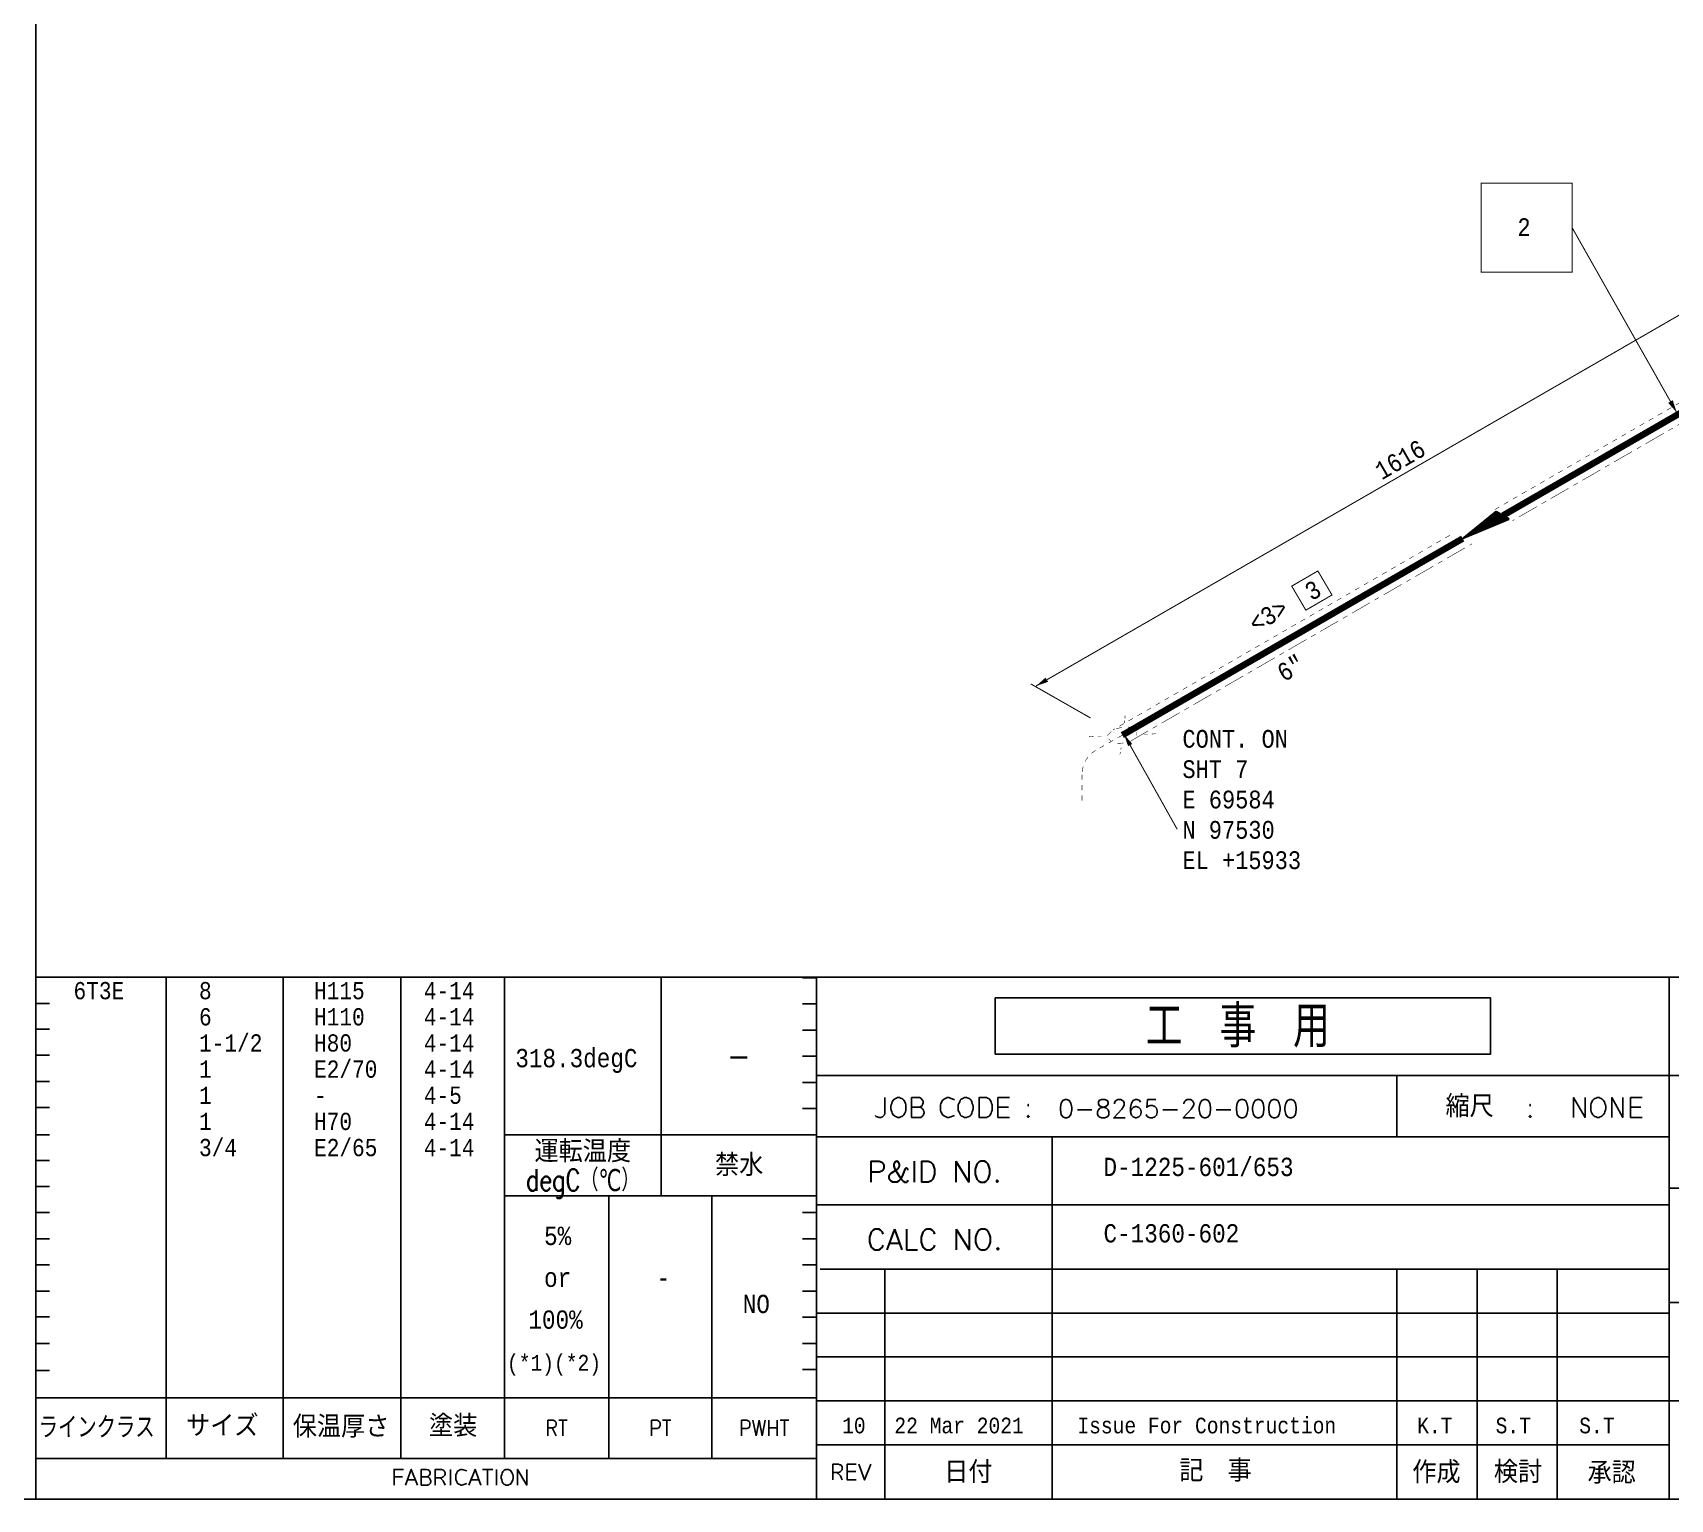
# Model space of a CAD drawing. Extents: x 0 to 841, y 0 to 594.
# Drawn here: x 333.2 to 646.4, y 16.4 to 296.8 of the extents above; entities that cross this region are included whole.
import ezdxf
from ezdxf.enums import TextEntityAlignment as Align

# ---------------------------------------------------------------- set-up
doc = ezdxf.new("R2010")
doc.units = 0
doc.header["$MEASUREMENT"] = 0
for name, color, linetype in [('DIM-LINES', 7, 'Continuous'), ('DIM-TEXT', 7, 'Continuous'), ('FITTINGS', 7, 'Continuous'), ('GT_1', 7, 'Continuous'), ('ISO-TEXT', 7, 'Continuous'), ('PIPE', 7, 'Continuous'), ('RT-PT', 7, 'Continuous')]:
    doc.layers.add(name, color=color, linetype=linetype)
doc.styles.add('BIGFONT', font='txt.shx', dxfattribs={"bigfont": 'bigfont'})
doc.styles.add('DIM', font='SIMPLEX.shx', dxfattribs={"width": 0.75, "bigfont": 'BIGFONT.shx'})
doc.styles.add('HTX1', font='simplex.shx', dxfattribs={"width": 0.7, "bigfont": '@extfont2.shx'})
doc.styles.add('MONOTXT', font='monotxt.shx', dxfattribs={"height": 2.4, "bigfont": '@extfont2.shx'})
doc.styles.get("Standard").update_dxf_attribs({"font": 'txt.shx', "bigfont": '@extfont2.shx'})
doc.styles.add('配管図', font='romans.shx', dxfattribs={"width": 0.8, "bigfont": 'BIGFONT.shx'})

# ---------------------------------------------------------------- blocks, each defined once
blk = doc.blocks.new('block20')
at = {"layer": 'ISO-TEXT'}
blk.add_hatch(color=256, dxfattribs=at).paths.add_polyline_path([(0.001, 0), (1.601, -1.9), (0.801, -2.3)])
at = {"layer": 'ISO-TEXT', "linetype": 'ByBlock', "const_width": 0.2}
blk.add_lwpolyline([(10.2, -18.2), (0, 0)], dxfattribs=at)
blk = doc.blocks.new('block21')
at = {"layer": 'ISO-TEXT', "style": 'MONOTXT', "width": 0.8567}
for s, p in [('E 69584', (0, 0)), ('N 97530', (0, -5.8)), ('EL +15933', (0, -11.6))]:
    blk.add_text(s, height=3.4, dxfattribs=at).set_placement(p)
blk = doc.blocks.new('block35')
at = {"linetype": 'ByBlock', "const_width": 0.1}
for points in [[(-4.327, -0.459), (-3.461, 0.041)], [(-2.595, 0.541), (-1.8, 1)], [(-9.522, -3.46), (-8.656, -2.96)], [(-7.79, -2.46), (-6.924, -1.96)], [(-6.058, -1.46), (-5.193, -0.959)], [(-1.433, -2.868), (1.8, -1)], [(-14.718, -6.461), (-13.852, -5.961)], [(-12.986, -5.461), (-12.12, -4.961)], [(-11.254, -4.46), (-10.388, -3.96)], [(-7.495, -6.369), (-4.031, -4.368)], [(-3.165, -3.868), (-2.299, -3.368)], [(-19.913, -9.462), (-19.048, -8.962)], [(-18.182, -8.462), (-17.316, -7.961)], [(-16.45, -7.461), (-15.584, -6.961)], [(-13.557, -9.87), (-10.093, -7.869)], [(-9.227, -7.369), (-8.361, -6.869)], [(-25.109, -12.463), (-24.243, -11.963)], [(-23.377, -11.462), (-22.511, -10.962)], [(-21.645, -10.462), (-20.779, -9.962)], [(-19.618, -13.371), (-16.154, -11.37)], [(-15.288, -10.87), (-14.422, -10.37)], [(-30.305, -15.464), (-29.439, -14.963)], [(-28.573, -14.463), (-27.707, -13.963)], [(-26.841, -13.463), (-25.975, -12.963)], [(-25.68, -16.872), (-22.216, -14.871)], [(-21.35, -14.371), (-20.484, -13.871)], [(-35.5, -18.464), (-34.634, -17.964)], [(-33.768, -17.464), (-32.903, -16.964)], [(-32.037, -16.464), (-31.171, -15.964)], [(-31.741, -20.373), (-28.277, -18.372)], [(-27.412, -17.872), (-26.546, -17.372)], [(-42.428, -22.465), (-41.562, -21.965)], [(-40.696, -21.465), (-39.83, -20.965)], [(-38.964, -20.465), (-38.098, -19.965)], [(-37.803, -23.874), (-34.339, -21.873)], [(-37.232, -19.465), (-36.366, -18.965)], [(-33.473, -21.373), (-32.607, -20.873)], [(-47.623, -25.466), (-46.758, -24.966)], [(-45.892, -24.466), (-45.026, -23.966)], [(-44.16, -23.466), (-43.294, -22.966)], [(-39.535, -24.874), (-38.669, -24.374)], [(-52.819, -28.467), (-51.953, -27.967)], [(-51.087, -27.467), (-50.221, -26.967)], [(-49.355, -26.467), (-48.489, -25.966)], [(-45.596, -28.375), (-44.73, -27.875)], [(-43.864, -27.375), (-40.401, -25.374)], [(-58.015, -31.468), (-57.149, -30.968)], [(-56.283, -30.468), (-55.417, -29.968)], [(-54.551, -29.467), (-53.685, -28.967)], [(-49.926, -30.876), (-46.462, -28.875)], [(-63.21, -34.469), (-62.344, -33.969)], [(-61.478, -33.469), (-60.613, -32.968)], [(-59.747, -32.468), (-58.881, -31.968)], [(-55.987, -34.377), (-52.524, -32.376)], [(-51.658, -31.876), (-50.792, -31.376)], [(-66.674, -36.469), (-65.808, -35.969)], [(-64.942, -35.469), (-64.076, -34.969)], [(-62.049, -37.878), (-58.585, -35.877)], [(-57.719, -35.377), (-56.853, -34.877)], [(-63.3, -38.6), (-62.915, -38.378)], [(-79.57, -43.871), (-78.704, -43.37)], [(-77.838, -42.87), (-76.972, -42.37)], [(-76.106, -41.87), (-75.24, -41.37)], [(-75.811, -45.779), (-72.347, -43.778)], [(-71.481, -43.278), (-71, -43)], [(-84.766, -46.871), (-83.9, -46.371)], [(-83.034, -45.871), (-82.168, -45.371)], [(-81.302, -44.871), (-80.436, -44.371)], [(-77.543, -46.779), (-76.677, -46.279)], [(-89.961, -49.872), (-89.095, -49.372)], [(-88.229, -48.872), (-87.364, -48.372)], [(-86.498, -47.872), (-85.632, -47.372)], [(-83.604, -50.28), (-82.738, -49.78)], [(-81.872, -49.28), (-78.409, -47.279)], [(-95.157, -52.873), (-94.291, -52.373)], [(-93.425, -51.873), (-92.559, -51.373)], [(-91.693, -50.873), (-90.827, -50.372)], [(-89.666, -53.781), (-88.8, -53.281)], [(-87.934, -52.781), (-84.47, -50.78)], [(-102.084, -56.874), (-101.219, -56.374)], [(-100.353, -55.874), (-99.487, -55.374)], [(-98.621, -54.874), (-97.755, -54.374)], [(-96.889, -53.873), (-96.023, -53.373)], [(-93.996, -56.282), (-90.532, -54.281)], [(-107.28, -59.875), (-106.414, -59.375)], [(-105.548, -58.875), (-104.682, -58.375)], [(-103.816, -57.875), (-102.95, -57.374)], [(-100.057, -59.783), (-96.593, -57.782)], [(-95.727, -57.282), (-94.862, -56.782)], [(-112.476, -62.876), (-111.61, -62.376)], [(-110.744, -61.876), (-109.878, -61.376)], [(-109.012, -60.875), (-108.146, -60.375)], [(-106.119, -63.284), (-102.655, -61.283)], [(-101.789, -60.783), (-100.923, -60.283)], [(-117.671, -65.877), (-116.805, -65.377)], [(-115.939, -64.876), (-115.074, -64.376)], [(-114.208, -63.876), (-113.342, -63.376)], [(-112.18, -66.785), (-108.717, -64.784)], [(-107.851, -64.284), (-106.985, -63.784)], [(-122.867, -68.878), (-122.001, -68.377)], [(-121.135, -67.877), (-120.269, -67.377)], [(-119.403, -66.877), (-118.537, -66.377)], [(-118.242, -70.286), (-114.778, -68.285)], [(-113.912, -67.785), (-113.046, -67.285)], [(-128.063, -71.878), (-127.197, -71.378)], [(-126.331, -70.878), (-125.465, -70.378)], [(-124.599, -69.878), (-123.733, -69.378)], [(-124.303, -73.787), (-120.84, -71.786)], [(-119.974, -71.286), (-119.108, -70.786)], [(-133.258, -74.879), (-132.392, -74.379)], [(-131.526, -73.879), (-130.66, -73.379)], [(-129.794, -72.879), (-128.929, -72.379)], [(-126.035, -74.787), (-125.169, -74.287)], [(-138.454, -77.88), (-137.588, -77.38)], [(-136.722, -76.88), (-135.856, -76.38)], [(-134.99, -75.88), (-134.124, -75.379)], [(-132.097, -78.288), (-131.231, -77.788)], [(-130.365, -77.288), (-126.901, -75.287)], [(-139.7, -78.6), (-139.32, -78.38)], [(-136.1, -80.6), (-132.963, -78.788)]]:
    blk.add_lwpolyline(points, dxfattribs=at)
at = {"layer": 'PIPE', "linetype": 'ByBlock', "const_width": 1.25}
for points in [[(-65.1, -37.6), (0, 0)], [(-137.9, -79.6), (-72.8, -42)]]:
    blk.add_lwpolyline(points, dxfattribs=at)
at = {"flags": 1}
for tag in ['Tag', 'Pipe Ref', 'Description', 'UCI', 'Key']:
    blk.add_attdef(tag, (0, 0), '', height=1, dxfattribs=at)
blk = doc.blocks.new('block48')
at = {"layer": 'FITTINGS', "linetype": 'ByBlock', "const_width": 0.35}
for points in [[(-7.7, -4.4), (-1.3, 0.8)], [(-7.7, -4.4), (0, 0)], [(-6.9, -4), (-1.2, 0.7)], [(-6.1, -3.5), (-1, 0.6)], [(-5.4, -3.1), (-0.8, 0.5)], [(-4.7, -2.7), (-0.7, 0.4)], [(-3.9, -2.3), (-0.5, 0.3)], [(-3.3, -1.9), (-0.3, 0.2)], [(0.2, -0.1), (-3.3, -1.9)], [(-2.5, -1.4), (-0.2, 0.1)], [(0.1, 0), (-2.5, -1.4)], [(-1.3, 0.8), (0, 0)], [(-1.2, 0.7), (1.2, -0.7)], [(-1, 0.6), (1.1, -0.6)], [(-0.8, 0.5), (0.9, -0.5)], [(-0.7, 0.4), (0.7, -0.4)], [(-0.5, 0.3), (0.6, -0.3)], [(-0.3, 0.2), (0.4, -0.2)], [(-0.2, 0.1), (0.2, -0.1)], [(0, 0), (0.1, 0)], [(1.2, -0.7), (-7.7, -4.4)], [(1.1, -0.6), (-6.9, -4)], [(0.9, -0.5), (-6.1, -3.5)], [(0.7, -0.4), (-5.4, -3.1)], [(0.6, -0.3), (-4.7, -2.7)], [(0.4, -0.2), (-3.9, -2.3)]]:
    blk.add_lwpolyline(points, dxfattribs=at)
at = {"flags": 1}
for tag in ['Pipe Ref', 'Description']:
    blk.add_attdef(tag, (0, 0), '', height=1, dxfattribs=at)

msp = doc.modelspace()

# ---------------------------------------------------------------- hatches: boundary and pattern name
at = {"layer": 'DIM-LINES'}
msp.add_hatch(color=256, dxfattribs=at).paths.add_polyline_path([(525.1, 171.9), (526.9, 173.5), (527.4, 172.7)])
at = {"layer": 'ISO-TEXT'}
msp.add_hatch(color=256, dxfattribs=at).paths.add_polyline_path([(647.63, 224.21), (646.01, 226.05), (646.88, 226.55)])

# ---------------------------------------------------------------- linework, layer by layer
at = {"linetype": 'Continuous'}
for p, q in [((646.2, 116.2), (817.3, 116.2)), ((646.2, 97.4), (817.4, 97.4))]:
    msp.add_line(p, q, dxfattribs=at)
at = {"layer": 'DIM-LINES', "linetype": 'ByBlock', "const_width": 0.2}
for points in [[(670.8, 255.9), (525.1, 171.9)], [(535.5, 165.8), (524.1, 172.3)]]:
    msp.add_lwpolyline(points, dxfattribs=at)
at = {"layer": 'GT_1', "flags": 128}
for points in [[(333.8, 579.3), (333.8, 16.4)], [(817.3, 116.2), (333.8, 116.2)], [(358.7, 116.2), (358.7, 24.2)], [(381.1, 116.2), (381.1, 24.2)], [(403.6, 116.2), (403.6, 24.2)], [(423.4, 116.2), (423.4, 24.2)], [(453.4, 116.2), (453.4, 74.4)], [(483.1, 116.1), (480.4, 116.1)], [(483.1, 116.2), (483.1, 16.4)], [(646.2, 116.2), (646.2, 16.4)], [(333.8, 111.2), (336.4, 111.2)], [(333.8, 111.2), (336.4, 111.2)], [(483.1, 111.1), (480.4, 111.1)], [(517.3, 112.3), (517.3, 101.5)], [(517.3, 101.5), (612, 101.5), (612, 112.3), (517.3, 112.3)], [(333.8, 106.3), (336.4, 106.3)], [(483.1, 106.1), (480.4, 106.1)], [(333.8, 101.3), (336.4, 101.3)], [(483.1, 101.1), (480.4, 101.1)], [(483.1, 97.4), (646.2, 97.4)], [(594.1, 97.4), (594.1, 85.7)], [(333.8, 96.3), (336.4, 96.3)], [(483.1, 96.1), (480.4, 96.1)], [(333.8, 91.3), (336.4, 91.3)], [(483.1, 91.1), (480.4, 91.1)], [(483.1, 91.1), (481.8, 91.1)], [(494.3, 89.8), (494.5, 89.6), (494.7, 89.5), (495.1, 89.4), (495.4, 89.4), (495.7, 89.5), (495.9, 89.7), (496.1, 89.9), (496.2, 90.2), (496.2, 90.5), (496.2, 93.2)], [(498.9, 89.4), (499, 89.4), (499.2, 89.5), (499.4, 89.6), (499.6, 89.7), (499.8, 89.9), (500, 90.2), (500.1, 90.5), (500.2, 90.8), (500.2, 91.1), (500.2, 91.5), (500.2, 91.8), (500.1, 92.1), (500, 92.4), (499.8, 92.7), (499.6, 92.9), (499.4, 93), (499.2, 93.1), (499, 93.2), (498.8, 93.2), (498.6, 93.2), (498.4, 93.1), (498.2, 93), (498, 92.9), (497.8, 92.7), (497.6, 92.4), (497.5, 92.1), (497.4, 91.8), (497.3, 91.5), (497.3, 91.1), (497.4, 90.8), (497.5, 90.5), (497.6, 90.2), (497.8, 89.9), (498, 89.7), (498.2, 89.6), (498.4, 89.5), (498.6, 89.4), (498.8, 89.4), (498.9, 89.4)], [(501.3, 91.4), (502.8, 91.4), (503, 91.5), (503.3, 91.6), (503.4, 91.9), (503.5, 92.2), (503.5, 92.5), (503.3, 92.8), (503.1, 93), (502.8, 93.2), (502.6, 93.2), (501.3, 93.2), (501.3, 89.4), (502.8, 89.4), (502.9, 89.4), (503.1, 89.4), (503.2, 89.5), (503.3, 89.6), (503.4, 89.7), (503.5, 89.8), (503.6, 89.9), (503.6, 90), (503.7, 90.2), (503.7, 90.3), (503.7, 90.5), (503.6, 90.6), (503.6, 90.8), (503.5, 90.9), (503.4, 91), (503.3, 91.1), (503.2, 91.2), (503.1, 91.3), (502.9, 91.4), (502.8, 91.4)], [(509.5, 92.8), (508.4, 93.2), (508.1, 93.2), (507.9, 93.1), (507.7, 93), (507.5, 92.9), (507.2, 92.7), (507.1, 92.4), (506.9, 92.1), (506.8, 91.8), (506.8, 91.5), (506.8, 91.1), (506.8, 90.8), (506.9, 90.5), (507.1, 90.2), (507.2, 89.9), (507.5, 89.7), (507.7, 89.6), (507.9, 89.5), (508.1, 89.4), (508.4, 89.4), (509.5, 89.8)], [(511.7, 89.4), (511.8, 89.4), (512.1, 89.5), (512.3, 89.6), (512.5, 89.7), (512.7, 89.9), (512.8, 90.2), (512.9, 90.5), (513, 90.8), (513.1, 91.1), (513.1, 91.5), (513, 91.8), (512.9, 92.1), (512.8, 92.4), (512.7, 92.7), (512.5, 92.9), (512.3, 93), (512.1, 93.1), (511.8, 93.2), (511.6, 93.2), (511.4, 93.2), (511.2, 93.1), (511, 93), (510.8, 92.9), (510.6, 92.7), (510.5, 92.4), (510.3, 92.1), (510.2, 91.8), (510.2, 91.5), (510.2, 91.1), (510.2, 90.8), (510.3, 90.5), (510.5, 90.2), (510.6, 89.9), (510.8, 89.7), (511, 89.6), (511.2, 89.5), (511.4, 89.4), (511.6, 89.4), (511.7, 89.4)], [(515.5, 89.4), (515.6, 89.4), (515.8, 89.5), (516, 89.6), (516.2, 89.7), (516.3, 89.9), (516.5, 90.2), (516.6, 90.5), (516.7, 90.8), (516.7, 91.1), (516.7, 91.5), (516.7, 91.8), (516.6, 92.1), (516.5, 92.4), (516.3, 92.7), (516.2, 92.9), (516, 93), (515.8, 93.1), (515.6, 93.2), (515.4, 93.2), (514.2, 93.2), (514.2, 89.4), (515.4, 89.4), (515.5, 89.4)], [(520, 93.2), (517.8, 93.2), (517.8, 89.4), (520, 89.4)], [(517.8, 91.4), (519.8, 91.4)], [(523.6, 91.7), (523.6, 91.9), (523.6, 91.6), (523.6, 91.7)], [(619.6, 91.7), (619.6, 91.9), (619.6, 91.6), (619.6, 91.7)], [(627.9, 89.4), (627.9, 93.2), (630.1, 89.4), (630.1, 93.2)], [(632.7, 89.4), (632.8, 89.4), (633, 89.5), (633.2, 89.6), (633.4, 89.7), (633.6, 89.9), (633.8, 90.2), (633.9, 90.5), (634, 90.8), (634.1, 91.1), (634.1, 91.5), (634, 91.8), (633.9, 92.1), (633.8, 92.4), (633.6, 92.7), (633.4, 92.9), (633.2, 93), (633, 93.1), (632.8, 93.2), (632.6, 93.2), (632.4, 93.2), (632.2, 93.1), (632, 93), (631.8, 92.9), (631.6, 92.7), (631.4, 92.4), (631.3, 92.1), (631.2, 91.8), (631.2, 91.5), (631.2, 91.1), (631.2, 90.8), (631.3, 90.5), (631.4, 90.2), (631.6, 89.9), (631.8, 89.7), (632, 89.6), (632.2, 89.5), (632.4, 89.4), (632.6, 89.4), (632.7, 89.4)], [(635.2, 89.4), (635.2, 93.2), (637.3, 89.4), (637.3, 93.2)], [(641, 93.2), (638.8, 93.2), (638.8, 89.4), (641, 89.4)], [(638.8, 91.4), (640.8, 91.4)], [(523.7, 89.5), (523.8, 89.6), (523.6, 89.8), (523.4, 89.6), (523.6, 89.4), (523.7, 89.5)], [(619.7, 89.5), (619.8, 89.6), (619.6, 89.8), (619.4, 89.6), (619.6, 89.4), (619.7, 89.5)], [(333.8, 86.1), (336.4, 86.1)], [(333.8, 86.1), (336.4, 86.1)], [(423.4, 86.1), (483.1, 86.1)], [(483.1, 85.7), (646.2, 85.7)], [(528.2, 85.7), (528.2, 60.4)], [(333.8, 81.2), (336.4, 81.2)], [(333.8, 76.2), (336.4, 76.2)], [(646.2, 75.9), (817.2, 75.9)], [(423.4, 74.4), (483.1, 74.4)], [(423.4, 74.4), (483.1, 74.4)], [(443.4, 74.4), (443.4, 24.2)], [(463.1, 74.4), (463.1, 24.2)], [(483.1, 72.7), (646.2, 72.7)], [(333.8, 71.2), (336.4, 71.2)], [(483.1, 71.2), (480.4, 71.2)], [(333.8, 66.2), (336.4, 66.2)], [(483.1, 66.2), (480.4, 66.2)], [(333.8, 61.2), (336.4, 61.2)], [(483.1, 61.2), (480.4, 61.2)], [(483.81, 60.4), (646.2, 60.4)], [(496.2, 60.4), (496.2, 16.4)], [(528.2, 60.4), (528.2, 16.4)], [(594.1, 60.4), (594.1, 16.4)], [(609.5, 60.4), (609.5, 16.4)], [(624.8, 60.4), (624.8, 16.4)], [(333.8, 56.2), (336.4, 56.2)], [(483.1, 56.2), (480.4, 56.2)], [(646.2, 54), (817.4, 54)], [(333.8, 51.3), (336.4, 51.3)], [(483.1, 51.2), (480.4, 51.2)], [(483.1, 52), (646.2, 52)], [(333.8, 46.2), (336.4, 46.2)], [(483.1, 46.2), (480.4, 46.2)], [(483.1, 46.2), (481.8, 46.2)], [(333.8, 41), (336.4, 41)], [(483.1, 41.2), (480.4, 41.2)], [(483.1, 43.6), (646.2, 43.6)], [(333.8, 35.8), (483.1, 35.8)], [(483.1, 35.2), (817.4, 35.2)], [(483.1, 26.8), (646.2, 26.8)], [(333.8, 24.2), (483.1, 24.2)], [(404.1, 22.1), (402.3, 22.1), (402.3, 19.1)], [(404.5, 19.1), (405.6, 22.1), (406.8, 19.1)], [(407.5, 20.7), (408.6, 20.7), (408.9, 20.8), (409.1, 21), (409.2, 21.3), (409.2, 21.6), (409, 21.9), (408.8, 22), (408.5, 22.1), (407.5, 22.1), (407.5, 19.1), (408.6, 19.1), (408.8, 19.1), (408.9, 19.2), (409, 19.2), (409.1, 19.3), (409.2, 19.4), (409.3, 19.5), (409.3, 19.7), (409.4, 19.8), (409.3, 20), (409.3, 20.1), (409.2, 20.2), (409.1, 20.4), (409, 20.5), (408.9, 20.6), (408.8, 20.6), (408.6, 20.7)], [(410.2, 19.1), (410.2, 22.1), (411.2, 22.1), (411.3, 22.1), (411.4, 22.1), (411.6, 22), (411.7, 22), (411.8, 21.9), (411.9, 21.8), (412, 21.6), (412.1, 21.5), (412.1, 21.3), (412.1, 21.2), (412, 21), (411.9, 20.9), (411.8, 20.8), (411.7, 20.7), (411.6, 20.6), (411.4, 20.5), (411.2, 20.5), (410.2, 20.5)], [(413.1, 19.1), (413.1, 22.1)], [(416.2, 21.8), (415.3, 22.1), (415.1, 22.1), (414.9, 22), (414.7, 21.9), (414.4, 21.7), (414.3, 21.4), (414.1, 21.1), (414.1, 20.8), (414.1, 20.4), (414.1, 20.1), (414.3, 19.8), (414.4, 19.5), (414.7, 19.3), (414.9, 19.2), (415.1, 19.1), (415.3, 19.1), (416.2, 19.4)], [(416.6, 19.1), (417.8, 22.1), (418.9, 19.1)], [(419.2, 22.1), (421.2, 22.1)], [(420.2, 19.1), (420.2, 22.1)], [(421.9, 19.1), (421.9, 22.1)], [(424, 19.1), (424.1, 19.1), (424.3, 19.2), (424.6, 19.3), (424.7, 19.5), (424.9, 19.8), (425, 20.1), (425.1, 20.4), (425.1, 20.8), (425, 21.1), (424.9, 21.4), (424.7, 21.7), (424.6, 21.9), (424.3, 22), (424.1, 22.1), (423.9, 22.1), (423.7, 22.1), (423.5, 22), (423.3, 21.9), (423.1, 21.7), (423, 21.4), (422.9, 21.1), (422.8, 20.8), (422.8, 20.4), (422.9, 20.1), (423, 19.8), (423.1, 19.5), (423.3, 19.3), (423.5, 19.2), (423.7, 19.1), (423.9, 19.1), (424, 19.1)], [(425.9, 19.1), (425.9, 22.1), (427.7, 19.1), (427.7, 22.1)], [(486.2, 20.1), (486.2, 23.1), (487.2, 23.1), (487.4, 23.1), (487.5, 23), (487.7, 23), (487.8, 22.9), (487.9, 22.8), (488, 22.6), (488, 22.5), (488, 22.3), (488, 22.2), (488, 22), (487.9, 21.9), (487.8, 21.8), (487.7, 21.7), (487.5, 21.6), (487.4, 21.5), (487.2, 21.5), (486.2, 21.5)], [(490.7, 23.1), (489, 23.1), (489, 20.1), (490.7, 20.1)], [(491.2, 23.1), (492.3, 20.1), (493.5, 23.1)], [(402.3, 20.7), (403.9, 20.7)], [(404.9, 20.1), (406.4, 20.1)], [(411.1, 20.5), (411.7, 19.9), (412.1, 19.1)], [(417, 20.1), (418.5, 20.1)], [(487, 21.5), (487.7, 20.9), (488, 20.1)], [(489, 21.7), (490.6, 21.7)], [(29.9, 16.4), (817.4, 16.4)]]:
    msp.add_lwpolyline(points, dxfattribs=at)
at = {"layer": 'ISO-TEXT', "linetype": 'ByBlock', "const_width": 0.2, "flags": 128}
for points in [[(610.23, 251.04), (610.23, 268.04), (627.63, 268.04), (627.63, 251.04)], [(576.7, 186.4), (574, 191), (579, 193.9), (581.7, 189.3)]]:
    msp.add_lwpolyline(points, close=True, dxfattribs=at)
at = {"layer": 'ISO-TEXT', "linetype": 'ByBlock', "const_width": 0.2}
msp.add_lwpolyline([(627.63, 259.54), (647.63, 224.21)], dxfattribs=at)
at = {"layer": 'PIPE', "linetype": 'ByBlock', "const_width": 0.1}
for points in [[(542.1, 165.7), (542.1, 166.2)], [(538.7, 162.4), (539.5, 163.2)], [(540.4, 163.7), (541.5, 164)], [(542, 164.8), (542, 165.3)], [(542.6, 164.1), (543.8, 163.8)], [(544.3, 163.2), (544.3, 162.4)], [(536.1, 162.3), (535.2, 162.2)], [(537.6, 162.3), (536.9, 162.3)], [(537.25, 160.03), (538.12, 160.52)], [(538.99, 161.02), (539.86, 161.51)], [(539.5, 161.3), (539, 161.8)], [(541.8, 161), (540.6, 160.9)], [(540.73, 162.01), (541.6, 162.5)], [(541.4, 160.2), (541.3, 159.7)], [(543.9, 161.8), (543, 161.2)], [(545.7, 162.7), (546.5, 162.7)], [(547.2, 162.7), (548, 162.8)], [(534.48, 157.44), (534.6, 157.7)], [(534.6, 157.7), (535.01, 158.29)], [(535.69, 159.01), (535.76, 159.08)], [(535.76, 159.08), (536.5, 159.6)], [(541.3, 159.3), (541.1, 158.8)], [(533.9, 153.97), (533.9, 154.97)], [(533.94, 155.53), (533.98, 156)], [(533.98, 156), (534.12, 156.51)], [(533.9, 151.97), (533.9, 152.97)], [(533.9, 149.97), (533.9, 150.97)]]:
    msp.add_lwpolyline(points, dxfattribs=at)

# ---------------------------------------------------------------- block references
at = {"layer": 'FITTINGS'}
msp.add_blockref('block48', (614.4, 204.5), dxfattribs=at)
at = {"layer": 'ISO-TEXT'}
for name, p in [('block20', (541.9, 162.7)), ('block21', (553.1, 148.5))]:
    msp.add_blockref(name, p, dxfattribs=at)
at = {"layer": 'PIPE'}
msp.add_blockref('block35', (679.5, 242.1), dxfattribs=at)

# ---------------------------------------------------------------- texts
at = {"style": 'MONOTXT'}
for s, height, width, p in [('6T3E', 3.3, 0.8484, (341, 112)), ('8', 3.3, 0.8484, (365, 112)), ('H115', 3.3, 0.8484, (387, 112)), ('4-14', 3.3, 0.8484, (408, 112)), ('6', 3.3, 0.8484, (365, 107)), ('H110', 3.3, 0.8484, (387, 107)), ('4-14', 3.3, 0.8484, (408, 107)), ('1-1/2', 3.3, 0.8484, (365, 102)), ('H80', 3.3, 0.8484, (387, 102)), ('4-14', 3.3, 0.8484, (408, 102)), ('1', 3.3, 0.8484, (365, 97)), ('E2/70', 3.3, 0.8484, (387, 97)), ('4-14', 3.3, 0.8484, (408, 97)), ('318.3degC', 3.5, 0.8571, (425.5, 99)), ('1', 3.3, 0.8484, (365, 92)), ('4-5', 3.3, 0.8484, (408, 92)), ('-', 3.3, 0.8484, (387, 92)), ('1', 3.3, 0.8484, (365, 87)), ('H70', 3.3, 0.8484, (387, 87)), ('4-14', 3.3, 0.8484, (408, 87)), ('3/4', 3.3, 0.8484, (365, 82)), ('E2/65', 3.3, 0.8484, (387, 82)), ('4-14', 3.3, 0.8484, (408, 82)), ('D-1225-601/653', 3.5, 0.8571, (538, 78.2)), ('C-1360-602', 3.5, 0.8571, (538, 65.5)), ('NO', 3.5, 0.8571, (469, 52)), ('10', 3, 0.8666, (488, 29)), ('22 Mar 2021', 3, 0.8666, (498, 29)), ('Issue For Construction', 3, 0.8666, (533, 29)), ('K.T', 3, 0.8666, (598, 29)), ('S.T', 3, 0.8666, (613, 29)), ('S.T', 3, 0.8666, (629, 29))]:
    msp.add_text(s, height=height, dxfattribs=dict(at, width=width)).set_placement(p)
at = {"layer": 'DIM-TEXT', "style": 'MONOTXT', "width": 0.8567}
msp.add_text('1616', height=3.4, rotation=30, dxfattribs=at).set_placement((591.2, 211.2))
at = {"layer": 'GT_1'}
for s, height, style, width, p in [('工\u3000事\u3000用', 8, '配管図', 0.8, (563.69, 107.2)), ('0-8265-20-0000', 3.5, 'HTX1', 1.03, (552.31, 91.08)), ('P&ID NO.', 4, 'HTX1', 1.03, (505.68, 79.06)), ('CALC NO.', 4, 'HTX1', 1.03, (505.68, 66.06)), ('RT', 3, 'HTX1', 0.9, (433.4, 30)), ('PT', 3, 'HTX1', 0.9, (453.25, 30)), ('PWHT', 3, 'HTX1', 0.9, (473.1, 30))]:
    msp.add_text(s, height=height, dxfattribs=dict(at, style=style, width=width)).set_placement(p, align=Align.MIDDLE)
at = {"layer": 'GT_1', "style": 'BIGFONT'}
msp.add_text('-', height=4.2, dxfattribs=at).set_placement((468.25, 101.15), align=Align.MIDDLE)
for s, p in [('縮尺', (603.41, 89.45)), ('禁水', (463.7, 78.21)), ('サイズ', (362.51, 28.35)), ('保温厚さ', (382.93, 28.19)), ('塗装', (409, 28.34)), ('日付', (507.53, 19.5)), ('記\u3000事', (552.49, 19.77)), ('作成', (597.06, 19.46)), ('検討', (612.66, 19.5)), ('承認', (630.56, 19.38))]:
    msp.add_text(s, height=4.2, dxfattribs=at).set_placement(p)
msp.add_text('運転温度', height=4.2, dxfattribs=at).set_placement((438.4, 80.83), align=Align.CENTER)
at = {"layer": 'GT_1', "style": '配管図', "width": 0.8}
msp.add_text('ラインクラス', height=4.2, dxfattribs=at).set_placement((334.34, 28.04))
at = {"layer": 'ISO-TEXT', "style": 'MONOTXT', "width": 0.8567}
for s, p in [('  2', (612.13, 257.94)), ('CONT. ON', (553.1, 160.1)), ('SHT 7', (553.1, 154.3))]:
    msp.add_text(s, height=3.4, dxfattribs=at).set_placement(p)
for s, p in [('3', (577.8, 188.1)), ('<3>', (567.1, 182)), ('6"', (572.5, 172.6))]:
    msp.add_text(s, height=3.4, rotation=30, dxfattribs=at).set_placement(p)
at = {"layer": 'RT-PT', "style": 'DIM', "width": 0.75}
msp.add_text('degC（℃）', height=4.2, dxfattribs=at).set_placement((438.4, 75.34), align=Align.CENTER)
at = {"layer": 'RT-PT', "style": 'MONOTXT'}
for s, height, width, p in [('5%', 3.5, 0.8571, (431, 65)), ('or', 3.5, 0.8571, (431, 57)), ('-', 3.5, 0.8571, (452.5, 57)), ('100%', 3.5, 0.8571, (428, 49)), ('(*1)(*2)', 3, 0.8666, (423.9, 41))]:
    msp.add_text(s, height=height, dxfattribs=dict(at, width=width)).set_placement(p)

doc.saveas('drawing.dxf')
